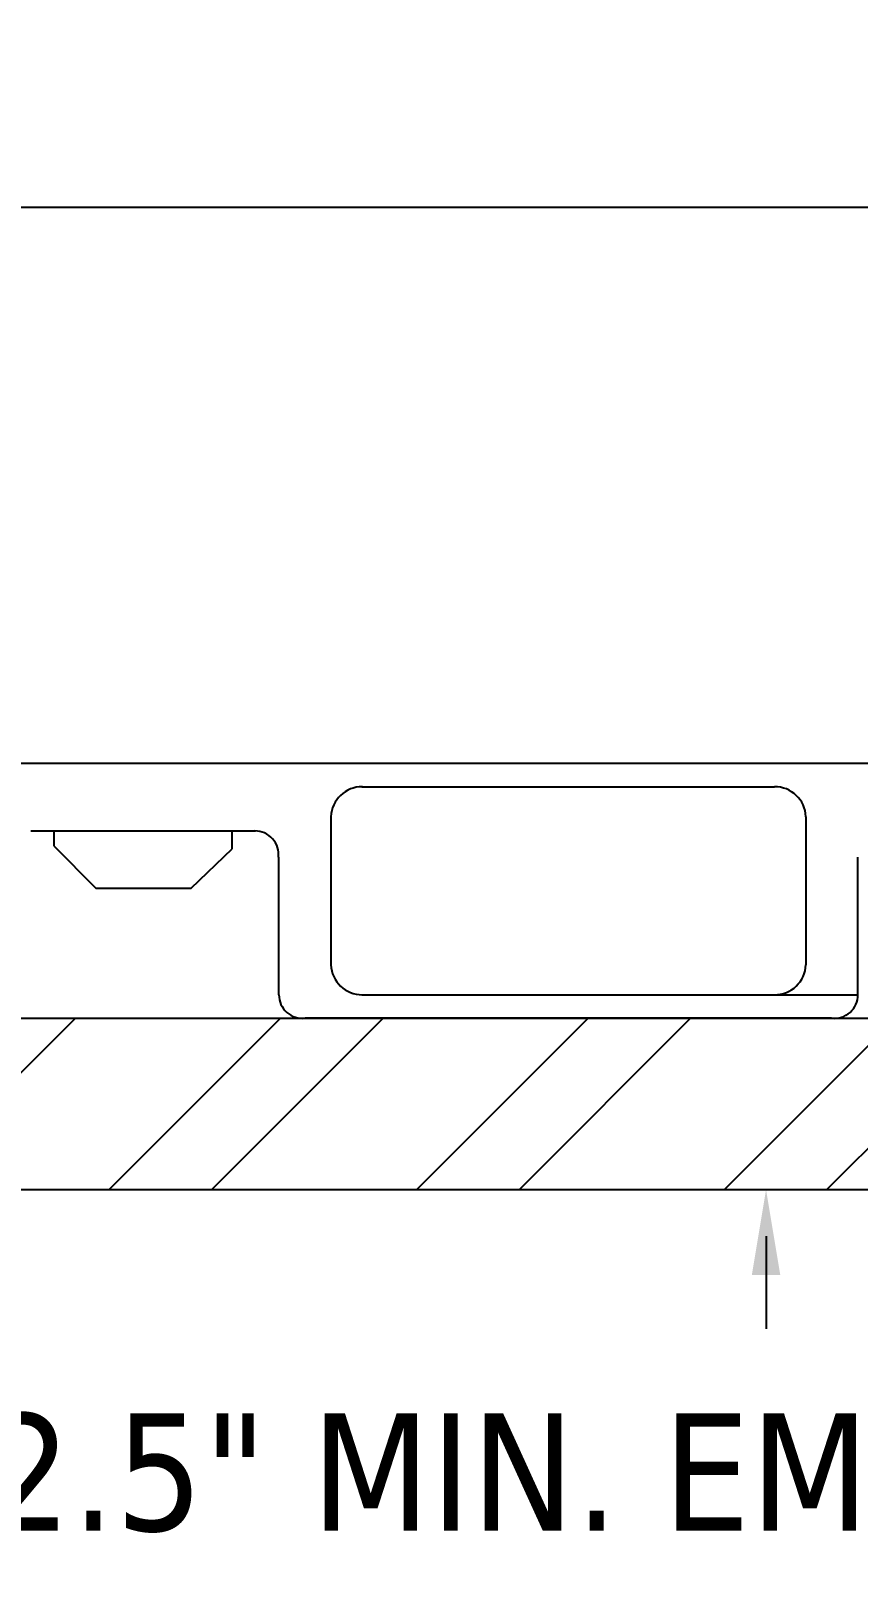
# Model space of a CAD drawing. Header units: inches. Extents: x 10 to 190, y 5 to 37.
# Drawn here: x 57.799 to 60.223, y 7.883 to 12.421 of the extents above; entities that cross this region are included whole.
import ezdxf
from ezdxf import colors
from ezdxf.entities.mleader import LeaderData, LeaderLine
from ezdxf.math import Vec2, Vec3

# ---------------------------------------------------------------- set-up
doc = ezdxf.new("R2010")
doc.units = ezdxf.units.IN
doc.header["$MEASUREMENT"] = 0
doc.styles.add('Tahoma', font='tahoma.ttf')

msp = doc.modelspace()

# ---------------------------------------------------------------- hatches: boundary and pattern name
at = {"true_color": 0x939598}
h = msp.add_hatch(dxfattribs=at)
h.set_pattern_fill('ANSI32', color=252, scale=1.7)
h.set_pattern_definition([(45, (71.31534, -20.9625), (-0.45078, 0.45078), []), (45, (71.61586, -20.9625), (-0.45078, 0.45078), [])])
edge = h.paths.add_edge_path()
edge.add_arc((60.2243, 12.9566), 6.7609, 211.03769, 215.53668)
edge.add_line((54.7226, 9.0271), (66.0866, 9.0271))
edge.add_arc((60.3891, 12.6668), 6.7609, 327.42847, 332.32878)
edge.add_line((66.3767, 9.5271), (54.4015, 9.5271))
edge.add_arc((60.3891, 12.6668), 6.7609, 207.67122, 208.21164)

# ---------------------------------------------------------------- linework, layer by layer
for p, q in [((53.5457, 11.9047), (66.9028, 11.9047)), ((57.6173, 10.2751), (61.1305, 10.2751)), ((58.7689, 10.2058), (59.9778, 10.2058)), ((57.7989, 10.076), (58.4566, 10.076)), ((57.8657, 10.076), (57.8657, 10.0322)), ((58.3884, 10.0241), (58.3884, 10.076)), ((58.6779, 10.1178), (58.6779, 9.6838)), ((60.07, 10.1178), (60.07, 9.6838)), ((57.8657, 10.0322), (57.9891, 9.9081)), ((58.268, 9.9081), (58.3884, 10.0241)), ((58.5255, 9.596), (58.5255, 9.9988)), ((60.2223, 9.596), (60.2223, 9.9988)), ((57.9891, 9.9081), (58.268, 9.9081)), ((58.7689, 9.5956), (60.2223, 9.5956)), ((60.1451, 9.5271), (58.6027, 9.5271)), ((59.9532, 8.8877), (59.9532, 8.616))]:
    msp.add_line(p, q)
for points in [[(54.3978, 9.5271), (66.0507, 9.5271)], [(54.7244, 9.0246), (65.7241, 9.0246)]]:
    msp.add_lwpolyline(points)
msp.add_circle((60.2243, 12.9566), 6.7609)
for centre, radius, start, end in [((58.7695, 10.1141), 0.0916, 89.6216, 177.7326), ((59.9784, 10.1141), 0.0916, 2.2674, 90.3784), ((58.4559, 10.0073), 0.0687, 352.9313, 90.5668), ((58.7695, 9.6874), 0.0916, 182.2674, 270.3784), ((59.9784, 9.6874), 0.0916, 269.6216, 357.7326), ((58.5943, 9.5953), 0.0687, 179.4332, 277.0687), ((60.1536, 9.5953), 0.0687, 262.9313, 0.5668)]:
    msp.add_arc(centre, radius, start, end)
msp.add_solid([(59.9115, 8.7746), (59.9948, 8.7746), (59.9532, 9.0246)])

# ---------------------------------------------------------------- texts
at = {"insert": (57.6594, 8.3683), "char_height": 0.34375, "attachment_point": 1, "style": 'Tahoma'}
msp.add_mtext('\\A1;2.5" MIN. EMBED.', dxfattribs=at)

# ---------------------------------------------------------------- leaders
ml = msp.add_multileader_mtext('Standard')
ml.set_content('5/16" STAINLESS STEEL LAG BOLT OR STRUCTURAL SCREW WITH 2-1/2" MIN. EMBEDMENT AND FLAT WASHER', color=256, style='Tahoma')
ml.set_leader_properties()
ml.build(insert=Vec2(0, 0))
ml.multileader.update_dxf_attribs({"dogleg_length": 0.36, "arrow_head_size": 0.3438, "scale": 4})
ctx = ml.context
ctx.base_point, ctx.scale, ctx.char_height, ctx.arrow_head_size, ctx.landing_gap_size, ctx.plane_origin = Vec3(28.9254, 8.7197), 4, 0.34375, 0.3438, 0.495, Vec3(21.9127, 13.025)
notes = []
notes.append((ctx, [(0, (1, 1, 0), (26.9454, 8.7197), (1, 0), 1.98, [(0, [(18.0508, 11.8211)], 0, [])])]))
ctx.mtext.insert, ctx.mtext.width, ctx.mtext.flow_direction = Vec3(29.4204, 8.8947), 7.353512, 5
for ctx, leaders in notes:
    for number, flags, end, landing, length, lines in leaders:
        leader = LeaderData()
        leader.index, (leader.has_last_leader_line, leader.has_dogleg_vector, leader.attachment_direction) = number, flags
        leader.last_leader_point, leader.dogleg_vector, leader.dogleg_length = Vec3(end), Vec3(landing), length
        for number, points, colour, breaks in lines:
            line = LeaderLine()
            line.index, line.vertices, line.color, line.breaks = number, Vec3.list(points), colors.encode_raw_color(colour), breaks
            leader.lines.append(line)
        ctx.leaders.append(leader)

doc.saveas('drawing.dxf')
